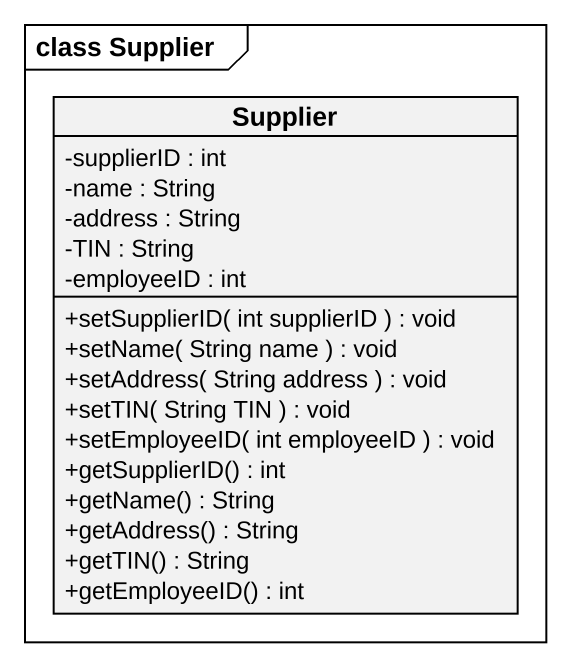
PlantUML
@startuml
mainframe class Supplier
hide circle
hide empty members
skinparam classAttributeIconSize 0
class Supplier {
  -supplierID : int
  -name : String
  -address : String
  -TIN : String
  -employeeID : int
  +setSupplierID( int supplierID ) : void
  +setName( String name ) : void
  +setAddress( String address ) : void
  +setTIN( String TIN ) : void
  +setEmployeeID( int employeeID ) : void
  +getSupplierID() : int
  +getName() : String
  +getAddress() : String
  +getTIN() : String
  +getEmployeeID() : int
}
@enduml
